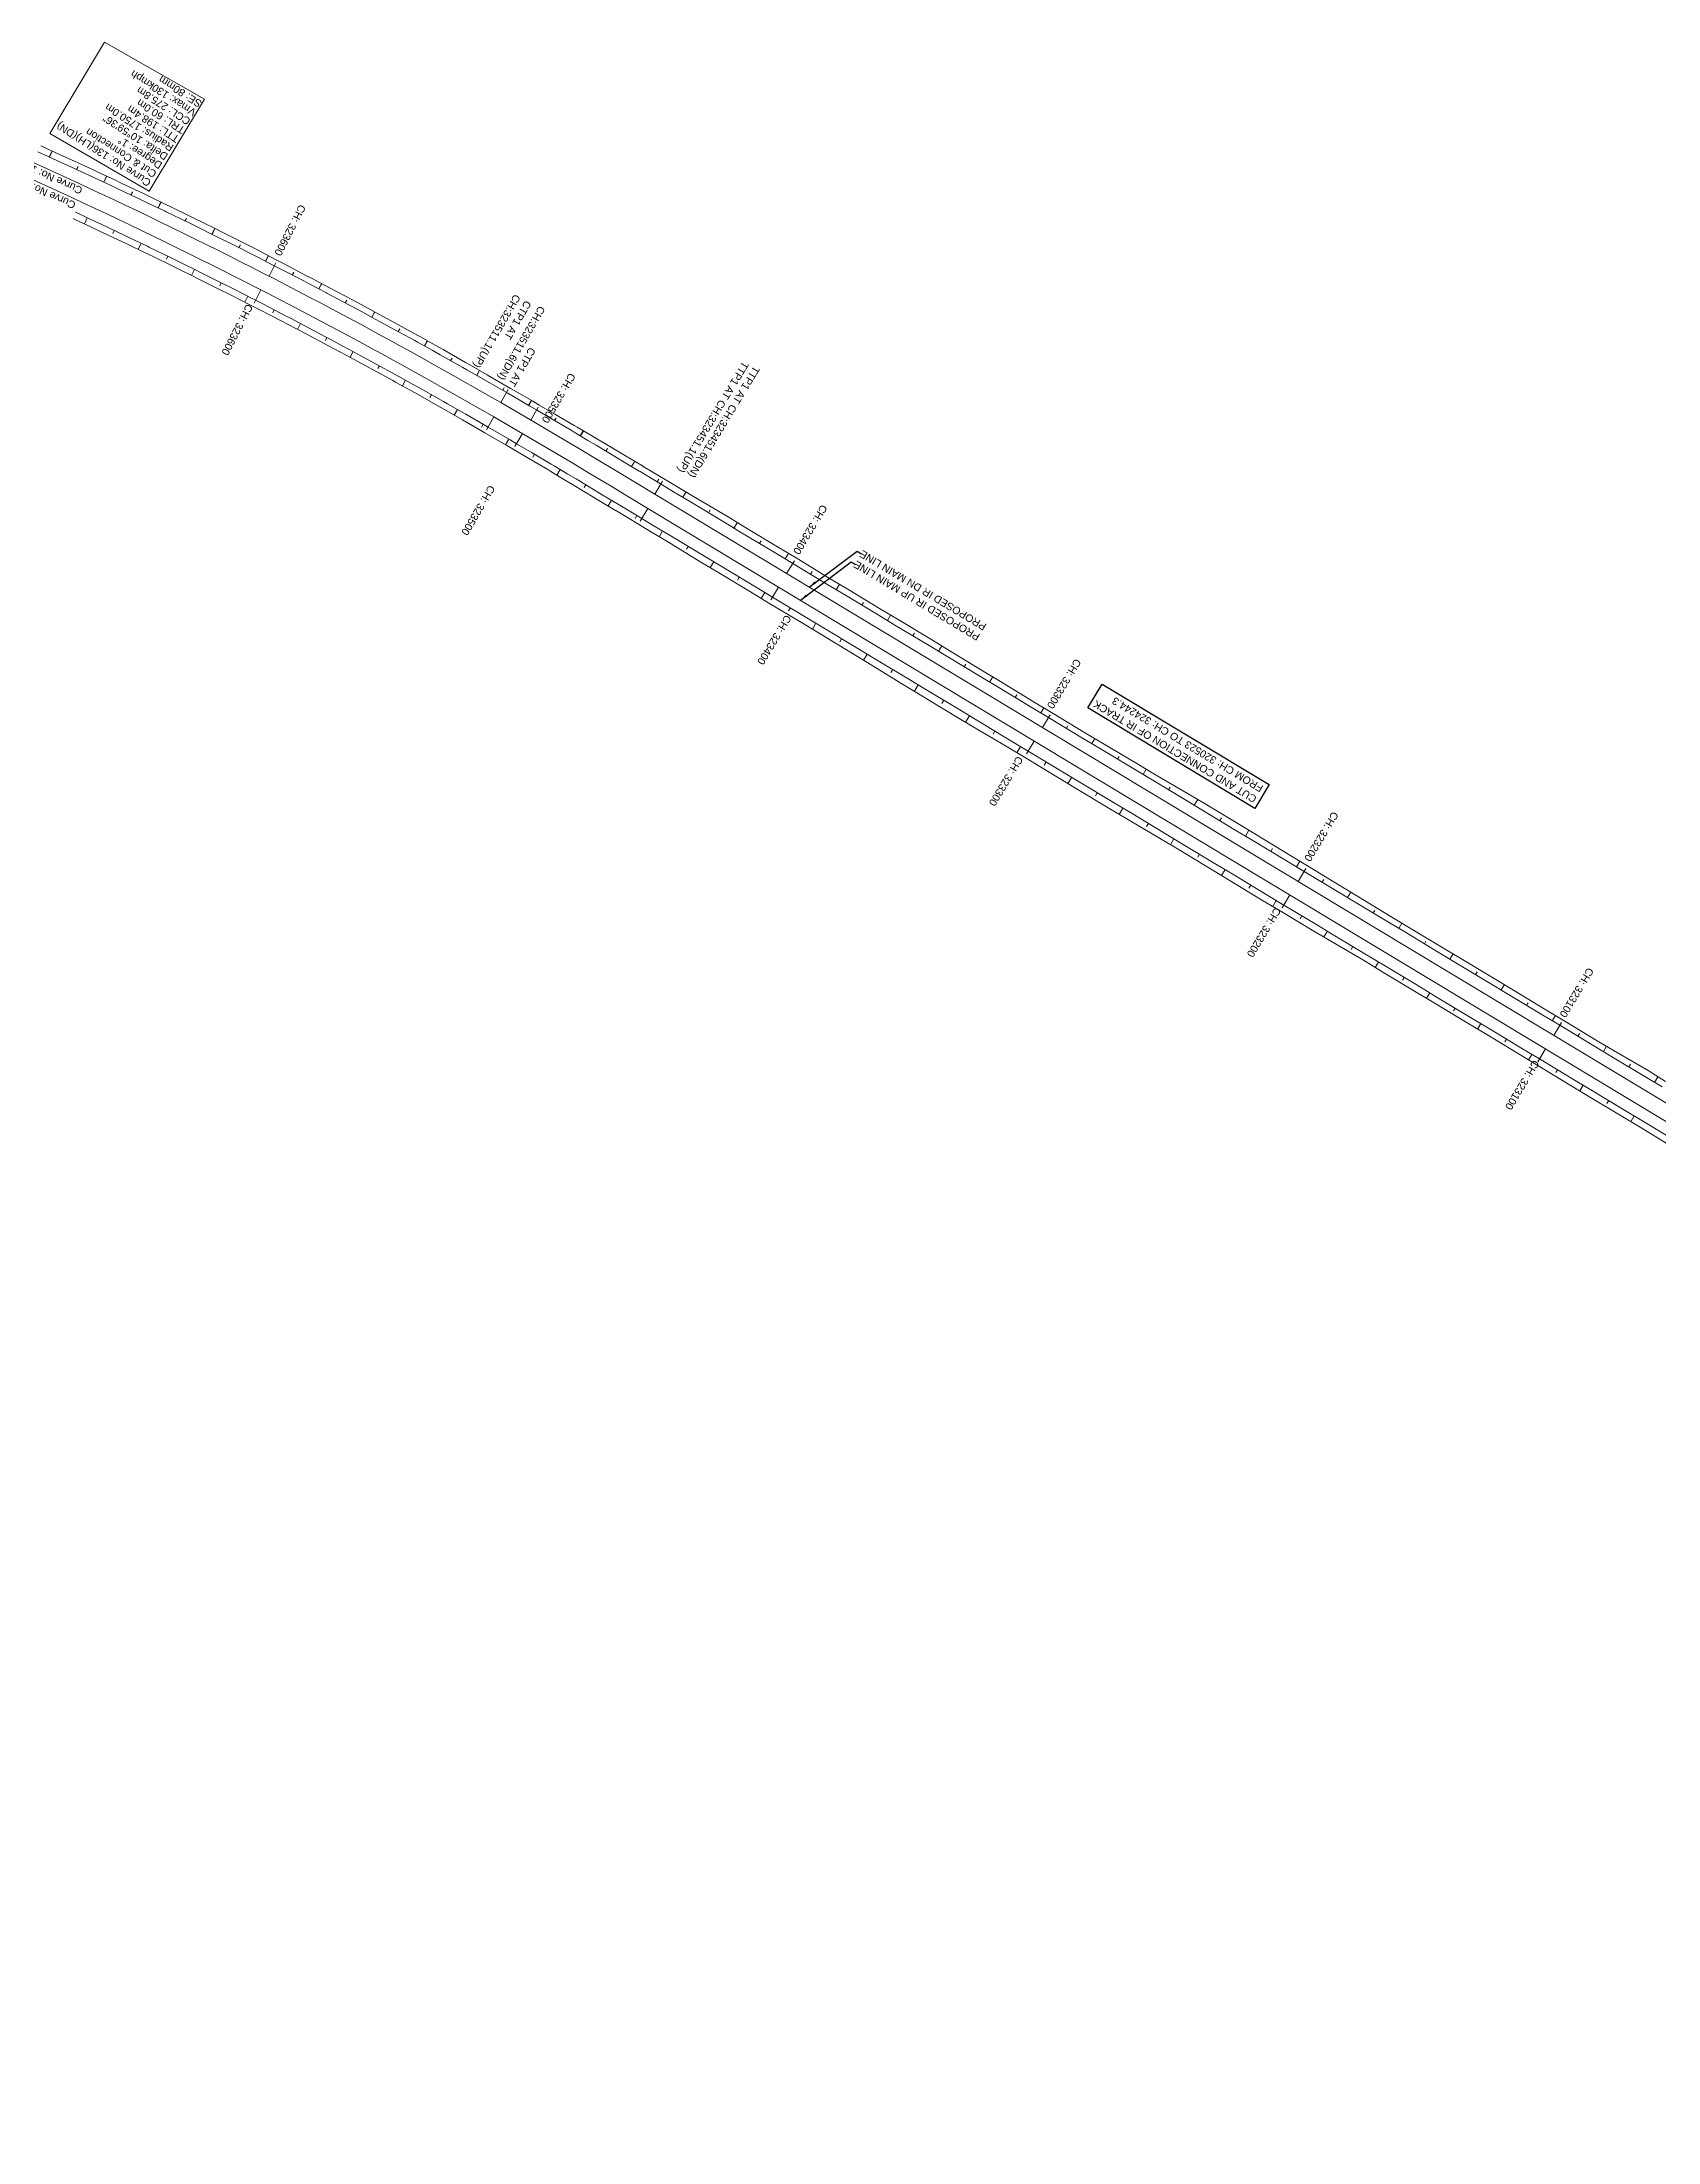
# Model space of a CAD drawing. Header units: metres. Extents: x 615788 to 628025, y 3391429 to 3398897.
# Drawn here: x 625305 to 625847, y 3392526 to 3393230 of the extents above; entities that cross this region are included whole.
import ezdxf
from ezdxf.enums import TextEntityAlignment as Align

# ---------------------------------------------------------------- set-up
doc = ezdxf.new("R2010")
doc.units = ezdxf.units.M
doc.header["$MEASUREMENT"] = 0
for name, color, linetype in [('Cut & Conn', 190, 'Continuous'), ('Cut & Conn curves dn', 190, 'Continuous'), ('Cut & Conn curves up', 190, 'Continuous'), ('IR PROPOSALS', 190, 'Continuous')]:
    doc.layers.add(name, color=color, linetype=linetype)
for name, color, linetype, lineweight in [('PROPOSED DFCC TOE LINE', 239, 'Continuous', 0), ('PROPOSED DFCC TOE SLOPES', 239, 'Continuous', 0), ('PROPOSED FORMATION LINE - PLAN', 187, 'Continuous', 0)]:
    doc.layers.add(name, color=color, linetype=linetype, lineweight=lineweight)
doc.styles.get("Standard").update_dxf_attribs({"font": 'arial.ttf'})
doc.styles.add('Style-Arial', font='arial.ttf')
doc.dimstyles.new('ISO-25', dxfattribs={"dimtxt": 2.5, "dimasz": 2.5, "dimexe": 1.25, "dimexo": 0.625, "dimtad": 1, "dimtxsty": 'Standard', "dimcen": 2.5, "dimadec": 0, "dimazin": 0, "dimtfac": 1, "dimtmove": 0, "dimatfit": 3, "dimfxl": 1, "dimarcsym": 0})

msp = doc.modelspace()

# ---------------------------------------------------------------- linework, layer by layer
at = {"layer": 'Cut & Conn', "linetype": 'Continuous', "lineweight": 0, "flags": 128}
for points in [[(627264.392, 3392022.6999), (625510.7233, 3393078.3297), (625504.2973, 3393082.1971), (625497.8692, 3393086.061), (625491.437, 3393089.9181), (625484.9986, 3393093.7648), (625478.552, 3393097.5976), (625472.0951, 3393101.4132), (625465.626, 3393105.208), (625459.1427, 3393108.9786, 0.03941397), (625210.6099, 3393227.7856)], [(627261.2265, 3392018.4193), (625508.4269, 3393073.5259), (625502.0009, 3393077.3933), (625495.5728, 3393081.2572), (625489.1406, 3393085.1143), (625482.7022, 3393088.9609), (625476.2556, 3393092.7938), (625469.7988, 3393096.6094), (625463.3297, 3393100.4042), (625456.8463, 3393104.1747, 0.03941397), (625208.3135, 3393222.9817)]]:
    msp.add_lwpolyline(points, format="xyb", dxfattribs=at)
for points in [[(625383.8441, 3393155.755), (625381.561, 3393151.3067)], [(625376.5152, 3393142.2938), (625378.797, 3393146.7428)], [(625459.1427, 3393108.9786), (625461.6475, 3393113.3059)], [(625456.8463, 3393104.1747), (625454.3415, 3393099.8474)], [(625471.706, 3393107.442), (625469.1753, 3393103.1297)], [(625463.896, 3393094.279), (625466.4257, 3393098.5918)], [(625510.7233, 3393078.3297), (625513.3019, 3393082.6135)], [(625508.4269, 3393073.5259), (625505.8483, 3393069.2421)], [(625557.5215, 3393055.9953), (625554.9429, 3393051.7115)], [(625549.6177, 3393042.8949), (625552.1963, 3393047.1787)], [(625643.1968, 3393004.4226), (625640.6182, 3393000.1388)], [(625635.293, 3392991.3222), (625637.8716, 3392995.606)], [(625728.8722, 3392952.8499), (625726.2935, 3392948.5661)], [(625720.9683, 3392939.7495), (625723.5469, 3392944.0333)], [(625814.5475, 3392901.2772), (625811.9688, 3392896.9934)], [(625806.6436, 3392888.1769), (625809.2222, 3392892.4606)]]:
    msp.add_lwpolyline(points, dxfattribs=at)
at = {"layer": 'Cut & Conn curves up', "lineweight": 0}
msp.add_lwpolyline([(625359.8379, 3393210.5777), (625341.3668, 3393179.7897), (625308.1191, 3393199.1001), (625326.3999, 3393229.7671)], close=True, dxfattribs=at)
at = {"layer": 'IR PROPOSALS'}
msp.add_lwpolyline([(625716.6447, 3392981.0104), (625711.8551, 3392973.039), (625655.8147, 3393006.7115), (625660.6044, 3393014.6829)], close=True, dxfattribs=at)
at = {"layer": 'PROPOSED DFCC TOE LINE', "lineweight": 0}
for points in [[(625305.0022, 3393194.9675), (625308.3985, 3393193.4311), (625311.5451, 3393191.9998), (625316.2885, 3393189.8285), (625323.3314, 3393186.5723), (625324.1604, 3393186.1866), (625329.8129, 3393183.5428), (625332.0146, 3393182.5064), (625339.8474, 3393178.7812), (625341.6656, 3393177.9093), (625347.6599, 3393175.0134), (625347.9748, 3393174.8606), (625355.456, 3393171.212), (625360.007, 3393168.9727), (625363.2346, 3393167.3749), (625366.0399, 3393165.9792), (625370.9938, 3393163.4987), (625377.8348, 3393159.9857), (625378.7083, 3393159.5341), (625383.9585, 3393156.8064), (625386.4017, 3393155.5294), (625394.0737, 3393151.4845), (625395.7074, 3393150.6308), (625401.7613, 3393147.47), (625401.7848, 3393147.4578), (625409.4289, 3393143.4174), (625413.6571, 3393141.1429), (625417.0571, 3393139.291), (625419.5255, 3393137.9492), (625424.67, 3393135.1368), (625431.3281, 3393131.4644), (625432.2627, 3393130.9459), (625437.1475, 3393128.223), (625439.8323, 3393126.7136), (625447.3708, 3393122.4263), (625448.7722, 3393121.6201), (625454.6227, 3393118.2365), (625454.8795, 3393118.0873), (625462.3806, 3393113.7358), (625466.1941, 3393111.5358), (625469.8467, 3393109.424), (625472.0355, 3393108.1561), (625477.2948, 3393105.096), (625483.7117, 3393101.3392), (625484.7212, 3393100.7461), (625489.367, 3393098.0105), (625492.129, 3393096.3797), (625499.5202, 3393092.0004), (625500.976, 3393091.1345), (625506.6021, 3393087.7841), (625506.8953, 3393087.6093), (625514.2589, 3393083.2143), (625518.1278, 3393080.9082), (625523.7829, 3393077.5373), (625535.3075, 3393070.6679), (625540.9627, 3393067.2971), (625552.4375, 3393060.3524), (625558.0707, 3393056.9375), (625569.5408, 3393049.9851), (625575.1741, 3393046.5703), (625586.634, 3393039.6623), (625592.3119, 3393036.2604), (625603.7721, 3393029.3533), (625609.4409, 3393025.9358), (625620.7718, 3393019.0524), (625626.5324, 3393015.549), (625637.8682, 3393008.6729), (625643.6353, 3393005.1809), (625655.1108, 3392998.2601), (625660.7918, 3392994.902), (625672.3174, 3392988.0643), (625677.9643, 3392984.6498), (625689.506, 3392977.9006), (625695.2125, 3392974.5232), (625706.6428, 3392967.5889), (625712.3141, 3392964.153), (625723.5188, 3392957.3704), (625729.4207, 3392953.7911), (625740.6185, 3392946.9997), (625746.5214, 3392943.4196), (625757.0949, 3392936.9822), (625763.6146, 3392933.0355), (625774.2405, 3392926.6833), (625780.7844, 3392922.7787), (625791.4167, 3392916.4351), (625797.9347, 3392912.4895), (625809.3433, 3392905.5964), (625815.0533, 3392902.1475), (625826.4417, 3392895.2209), (625832.2067, 3392891.8635), (625843.6134, 3392885.2115), (625849.3486, 3392881.5602)], [(625851.6064, 3392859.7097), (625840.3016, 3392866.5309), (625834.487, 3392870.0501), (625823.1796, 3392876.8671), (625817.4669, 3392880.3115), (625806.0647, 3392887.2151), (625800.3586, 3392890.6705), (625788.9571, 3392897.5754), (625782.4342, 3392901.5129), (625771.8356, 3392907.9124), (625765.3137, 3392911.8536), (625754.6997, 3392918.2256), (625748.1673, 3392922.1513), (625737.5137, 3392928.4554), (625731.5663, 3392931.9617), (625720.3249, 3392938.6808), (625714.407, 3392942.2333), (625703.1959, 3392949.0053), (625697.5226, 3392952.4379), (625686.0658, 3392959.3282), (625680.3716, 3392962.7261), (625668.8622, 3392969.5287), (625663.1783, 3392972.882), (625651.7038, 3392979.8046), (625646.0713, 3392983.2432), (625634.5876, 3392990.1505), (625628.8007, 3392993.6095), (625617.4154, 3393000.4032), (625611.6263, 3393003.8594), (625600.2813, 3393010.7194), (625594.6171, 3393014.1446), (625583.2004, 3393021.1239), (625577.5696, 3393024.604), (625566.1347, 3393031.5537), (625560.4811, 3393034.9346), (625548.9774, 3393041.8313), (625543.3336, 3393045.2286), (625531.843, 3393052.1469), (625526.2117, 3393055.5575), (625514.7437, 3393062.5208), (625509.113, 3393065.9324), (625505.2561, 3393068.2584), (625497.9154, 3393072.6796), (625497.6234, 3393072.8554), (625492.0243, 3393076.2251), (625490.5765, 3393077.0954), (625483.2363, 3393081.5007), (625480.5009, 3393083.148), (625475.9047, 3393085.9122), (625474.9064, 3393086.5111), (625468.5513, 3393090.279), (625463.3369, 3393093.3257), (625461.1683, 3393094.587), (625457.5518, 3393096.6878), (625453.7765, 3393098.8713), (625446.3365, 3393103.1591), (625446.0821, 3393103.3066), (625440.2849, 3393106.6506), (625438.8963, 3393107.4471), (625431.4297, 3393111.6895), (625428.7676, 3393113.1777), (625423.9249, 3393115.8638), (625422.9985, 3393116.3754), (625416.39, 3393119.9834), (625411.2834, 3393122.7451), (625408.835, 3393124.066), (625405.4588, 3393125.8817), (625401.2664, 3393128.123), (625393.6989, 3393132.1263), (625393.6757, 3393132.1385), (625387.6827, 3393135.2708), (625386.0631, 3393136.1123), (625378.4308, 3393140.0479), (625376.0008, 3393141.2907), (625370.779, 3393143.9451), (625369.9103, 3393144.3846), (625363.1079, 3393147.8042), (625358.2005, 3393150.2542), (625355.4217, 3393151.6329), (625352.2246, 3393153.2113), (625347.7168, 3393155.4237), (625340.3042, 3393159.0235), (625339.9921, 3393159.1741), (625334.0508, 3393162.0267), (625332.2492, 3393162.8863), (625324.4884, 3393166.5611), (625322.3073, 3393167.5839), (625316.7138, 3393170.2065), (625315.8935, 3393170.5891)]]:
    msp.add_lwpolyline(points, dxfattribs=at)
msp.add_polyline3d([(625851.6064, 3392859.7097, 264.9025), (625840.3016, 3392866.5309, 264.905), (625834.487, 3392870.0501, 264.9109), (625823.1796, 3392876.8671, 264.9109), (625817.4669, 3392880.3115, 264.911), (625806.0647, 3392887.2151, 264.9237), (625800.3586, 3392890.6705, 264.9303), (625788.9571, 3392897.5754, 264.9437), (625782.4342, 3392901.5129, 264.9459), (625771.8356, 3392907.9124, 264.9501), (625765.3137, 3392911.8536, 264.9541), (625754.6997, 3392918.2256, 264.9426), (625748.1673, 3392922.1513, 264.9372), (625737.5137, 3392928.4554, 264.8864), (625731.5663, 3392931.9617, 264.8525), (625720.3249, 3392938.6808, 264.8277), (625714.407, 3392942.2333, 264.8212), (625703.1959, 3392949.0053, 264.8268), (625697.5226, 3392952.4379, 264.8321), (625686.0658, 3392959.3282, 264.8249), (625680.3716, 3392962.7261, 264.8099), (625668.8622, 3392969.5287, 264.7517), (625663.1783, 3392972.882, 264.7203), (625651.7038, 3392979.8046, 264.7224), (625646.0713, 3392983.2432, 264.7408), (625634.5876, 3392990.1505, 264.734), (625628.8007, 3392993.6095, 264.7212), (625617.4154, 3393000.4032, 264.6912), (625611.6263, 3393003.8594, 264.6767), (625600.2813, 3393010.7194, 264.6855), (625594.6171, 3393014.1446, 264.6899), (625583.2004, 3393021.1239, 264.7312), (625577.5696, 3393024.604, 264.7679), (625566.1347, 3393031.5537, 264.7918), (625560.4811, 3393034.9346, 264.78), (625548.9774, 3393041.8313, 264.7635), (625543.3336, 3393045.2286, 264.7613), (625531.843, 3393052.1469, 264.7574), (625526.2117, 3393055.5575, 264.7641), (625514.7437, 3393062.5208, 264.7854), (625509.113, 3393065.9324, 264.7926), (625505.2561, 3393068.2584, 264.793), (625497.9154, 3393072.6796, 264.7916), (625497.6234, 3393072.8554, 264.7916), (625492.0243, 3393076.2251, 264.7915), (625490.5765, 3393077.0954, 264.7914), (625483.2363, 3393081.5007, 264.7924), (625480.5009, 3393083.148, 264.7973), (625475.9047, 3393085.9122, 264.8072), (625474.9064, 3393086.5111, 264.8094), (625468.5513, 3393090.279, 264.8092), (625463.3369, 3393093.3257, 264.7981), (625461.1683, 3393094.587, 264.7934), (625457.5518, 3393096.6878, 264.7879), (625453.7765, 3393098.8713, 264.783), (625446.3365, 3393103.1591, 264.7826), (625446.0821, 3393103.3066, 264.7833), (625440.2849, 3393106.6506, 264.7995), (625438.8963, 3393107.4471, 264.8034), (625431.4297, 3393111.6895, 264.8189), (625428.7676, 3393113.1777, 264.819), (625423.9249, 3393115.8638, 264.8166), (625422.9985, 3393116.3754, 264.8162), (625416.39, 3393119.9834, 264.8042), (625411.2834, 3393122.7451, 264.7945), (625408.835, 3393124.066, 264.7919), (625405.4588, 3393125.8817, 264.7894), (625401.2664, 3393128.123, 264.7862), (625393.6989, 3393132.1263, 264.7782), (625393.6757, 3393132.1385, 264.7782), (625387.6827, 3393135.2708, 264.7699), (625386.0631, 3393136.1123, 264.7677), (625378.4308, 3393140.0479, 264.757), (625376.0008, 3393141.2907, 264.7534), (625370.779, 3393143.9451, 264.7458), (625369.9103, 3393144.3846, 264.7445), (625363.1079, 3393147.8042, 264.7344), (625358.2005, 3393150.2542, 264.7298), (625355.4217, 3393151.6329, 264.7271), (625352.2246, 3393153.2113, 264.7241), (625347.7168, 3393155.4237, 264.72), (625340.3042, 3393159.0235, 264.7117), (625339.9921, 3393159.1741, 264.7114), (625334.0508, 3393162.0267, 264.7048), (625332.2492, 3393162.8863, 264.7028), (625324.4884, 3393166.5611, 264.6947), (625322.3073, 3393167.5839, 264.6916), (625316.7138, 3393170.2065, 264.6914), (625316.1897, 3393170.4509, 264.6914)], dxfattribs=at)
at = {"layer": 'PROPOSED DFCC TOE SLOPES', "flags": 128}
for points in [[(625307.8989, 3393191.2496), (625308.7999, 3393193.2485)], [(625307.9503, 3393191.2261), (625308.8636, 3393193.2195)], [(625317.0415, 3393187.0609), (625317.4989, 3393188.0591)], [(625317.0868, 3393187.0399), (625317.5496, 3393188.0357)], [(625326.1554, 3393182.8256), (625327.0822, 3393184.82)], [(625326.2056, 3393182.8021), (625327.1443, 3393184.7909)], [(625335.2486, 3393178.5334), (625335.718, 3393179.5276)], [(625335.2922, 3393178.5127), (625335.7667, 3393179.5045)], [(625344.3129, 3393174.1967), (625345.2587, 3393176.1735)], [(625344.3618, 3393174.1731), (625345.3192, 3393176.1442)], [(625320.6028, 3393170.9054), (625319.6341, 3393168.8372)], [(625329.626, 3393166.6461), (625329.1376, 3393165.6185)], [(625353.3569, 3393169.804), (625353.8343, 3393170.787)], [(625353.4027, 3393169.7817), (625353.8856, 3393170.762)], [(625362.3735, 3393165.3629), (625363.3389, 3393167.323)], [(625362.4247, 3393165.3374), (625363.4023, 3393167.2914)], [(625338.6269, 3393162.3395), (625337.6443, 3393160.3013)], [(625347.6018, 3393157.9803), (625347.1076, 3393156.9699)], [(625371.3679, 3393160.8632), (625371.8542, 3393161.8352)], [(625371.4127, 3393160.8405), (625371.9042, 3393161.8097)], [(625380.3314, 3393156.3177), (625381.2839, 3393158.1959)], [(625380.3808, 3393156.2924), (625381.3444, 3393158.1645)], [(625356.5519, 3393153.5717), (625355.5562, 3393151.5661)], [(625389.2721, 3393151.7159), (625389.7377, 3393152.6205)], [(625389.3149, 3393151.6938), (625389.7851, 3393152.5957)], [(625365.4746, 3393149.1076), (625364.9736, 3393148.1129)], [(625374.3733, 3393144.5949), (625373.3687, 3393142.6287)], [(625398.1822, 3393147.0709), (625399.1115, 3393148.8535)], [(625398.2305, 3393147.0456), (625399.1704, 3393148.8228)], [(625383.245, 3393140.0286), (625382.7415, 3393139.0566)], [(625407.0703, 3393142.3704), (625407.5443, 3393143.2667)], [(625407.1145, 3393142.3469), (625407.5934, 3393143.2406)], [(625415.9288, 3393137.6237), (625416.8752, 3393139.39)], [(625415.9792, 3393137.5966), (625416.9365, 3393139.3567)], [(625392.0929, 3393135.4158), (625391.0834, 3393133.4934)], [(625400.913, 3393130.751), (625400.406, 3393129.7987)], [(625424.764, 3393132.8188), (625425.2381, 3393133.6904)], [(625424.8086, 3393132.7943), (625425.2874, 3393133.6632)], [(625409.7071, 3393126.0387), (625408.6856, 3393124.1463)], [(625433.5669, 3393127.9682), (625434.5157, 3393129.69)], [(625433.6155, 3393127.9413), (625434.5746, 3393129.6572)], [(625442.3446, 3393123.0625), (625442.8158, 3393123.9056)], [(625442.3864, 3393123.039), (625442.8619, 3393123.8795)], [(625418.4717, 3393121.2719), (625417.9607, 3393120.3384)], [(625427.2102, 3393116.4567), (625426.1854, 3393114.61)], [(625451.09, 3393118.1149), (625452.0128, 3393119.746)], [(625451.1378, 3393118.0877), (625452.0701, 3393119.7128)], [(625435.9201, 3393111.5887), (625435.3979, 3393110.6601)], [(625459.8119, 3393113.1117), (625460.2669, 3393113.9049)], [(625459.854, 3393113.0875), (625460.3131, 3393113.8782)], [(625468.5017, 3393108.0659), (625469.4302, 3393109.6648)], [(625468.5443, 3393108.0411), (625469.4814, 3393109.6352)], [(625444.6046, 3393106.6754), (625443.5256, 3393104.7813)], [(625453.2596, 3393101.7104), (625452.7093, 3393100.757)], [(625477.1651, 3393102.9734), (625477.6458, 3393103.7912)], [(625477.1961, 3393102.9551), (625477.68, 3393103.7711)], [(625461.8893, 3393096.6993), (625460.7852, 3393094.8095)], [(625485.7971, 3393097.8539), (625486.79, 3393099.528)], [(625485.8219, 3393097.8392), (625486.8201, 3393099.5103)], [(625470.4945, 3393091.6409), (625469.9448, 3393090.7098)], [(625494.4069, 3393092.7111), (625494.9185, 3393093.5675)], [(625494.4218, 3393092.7021), (625494.935, 3393093.5576)], [(625502.9971, 3393087.5579), (625504.0459, 3393089.3063)], [(625503.0068, 3393087.5521), (625504.0577, 3393089.2993)], [(625479.0837, 3393086.5467), (625477.9676, 3393084.6716)], [(625487.6603, 3393081.4236), (625487.0926, 3393080.4753)], [(625511.5759, 3393082.3975), (625512.1111, 3393083.2872)], [(625511.5781, 3393082.3962), (625512.1135, 3393083.2857)], [(625496.2304, 3393076.2825), (625495.0882, 3393074.3812)], [(625520.1457, 3393077.2391), (625521.2383, 3393079.0541)], [(625520.1459, 3393077.239), (625521.2385, 3393079.054)], [(625504.797, 3393071.1294), (625504.2241, 3393070.1772)], [(625528.7135, 3393072.0817), (625529.2709, 3393073.0078)], [(625537.281, 3393066.9244), (625538.4182, 3393068.8137)], [(625513.3642, 3393065.9726), (625512.2103, 3393064.0558)], [(625521.9316, 3393060.8154), (625521.3455, 3393059.8417)], [(625545.8485, 3393061.7672), (625546.4161, 3393062.7101)], [(625530.4992, 3393055.6581), (625529.3093, 3393053.6814)], [(625554.416, 3393056.6099), (625555.5376, 3393058.4731)], [(625562.9836, 3393051.4526), (625563.5364, 3393052.371)], [(625539.0667, 3393050.5009), (625538.4695, 3393049.5088)], [(625547.6342, 3393045.3436), (625546.4396, 3393043.3589)], [(625571.5511, 3393046.2954), (625572.641, 3393048.1059)], [(625556.2018, 3393040.1863), (625555.6077, 3393039.1994)], [(625580.1186, 3393041.1381), (625580.6601, 3393042.0375)], [(625564.7693, 3393035.029), (625563.5924, 3393033.074)], [(625588.6862, 3393035.9808), (625589.7709, 3393037.7828)], [(625597.2537, 3393030.8235), (625597.7966, 3393031.7255)], [(625573.3368, 3393029.8718), (625572.7429, 3393028.8851)], [(625581.9044, 3393024.7145), (625580.6805, 3393022.6813)], [(625605.8212, 3393025.6663), (625606.9041, 3393027.4651)], [(625590.4719, 3393019.5572), (625589.8385, 3393018.5051)], [(625614.3888, 3393020.509), (625614.9223, 3393021.3954)], [(625599.0394, 3393014.4), (625597.7466, 3393012.2522)], [(625622.9563, 3393015.3517), (625624.0015, 3393017.0882)], [(625631.5238, 3393010.1945), (625632.0368, 3393011.0467)], [(625607.6069, 3393009.2427), (625606.9554, 3393008.1603)], [(625616.1745, 3393004.0854), (625614.872, 3393001.9217)], [(625640.0913, 3393005.0372), (625641.1014, 3393006.7152)], [(625624.742, 3392998.9282), (625624.1005, 3392997.8625)], [(625648.6589, 3392999.8799), (625649.1604, 3393000.7131)], [(625657.2264, 3392994.7227), (625658.2418, 3392996.4094)], [(625633.3095, 3392993.7709), (625632.045, 3392991.6703)], [(625665.7939, 3392989.5654), (625666.3193, 3392990.4382)], [(625641.8771, 3392988.6136), (625641.2478, 3392987.5683)], [(625650.4446, 3392983.4564), (625649.1755, 3392981.3481)], [(625674.3615, 3392984.4081), (625675.4295, 3392986.1825)], [(625659.0121, 3392978.2991), (625658.371, 3392977.2341)], [(625682.929, 3392979.2509), (625683.4846, 3392980.1738)], [(625691.4965, 3392974.0936), (625692.6633, 3392976.0319)], [(625667.5797, 3392973.1418), (625666.3108, 3392971.0339)], [(625676.1472, 3392967.9846), (625675.5341, 3392966.9661)], [(625700.0641, 3392968.9363), (625700.6469, 3392969.9046)], [(625684.7147, 3392962.8273), (625683.5221, 3392960.8461)], [(625708.6316, 3392963.7791), (625709.7806, 3392965.6879)], [(625693.2823, 3392957.67), (625692.6896, 3392956.6855)], [(625717.1991, 3392958.6218), (625717.767, 3392959.5651)], [(625725.7667, 3392953.4645), (625726.8879, 3392955.3271)], [(625701.8498, 3392952.5128), (625700.6615, 3392950.5387)], [(625710.4173, 3392947.3555), (625709.8187, 3392946.361)], [(625734.3342, 3392948.3072), (625734.8862, 3392949.2243)], [(625718.9848, 3392942.1982), (625717.7852, 3392940.2053)], [(625742.9017, 3392943.15), (625743.9887, 3392944.9557)], [(625727.5524, 3392937.0409), (625726.9592, 3392936.0555)], [(625751.4692, 3392937.9927), (625752.0011, 3392938.8762)], [(625760.0368, 3392932.8354), (625761.0806, 3392934.5695)], [(625736.1199, 3392931.8837), (625734.9618, 3392929.9598)], [(625744.6874, 3392926.7264), (625744.1291, 3392925.7988)], [(625768.6043, 3392927.6782), (625769.1298, 3392928.5512)], [(625753.255, 3392921.5691), (625752.1608, 3392919.7514)], [(625777.1718, 3392922.5209), (625778.2407, 3392924.2965)], [(625761.8225, 3392916.4119), (625761.2781, 3392915.5075)], [(625785.7394, 3392917.3636), (625786.2838, 3392918.2681)], [(625794.3069, 3392912.2064), (625795.4007, 3392914.0234)], [(625770.39, 3392911.2546), (625769.3004, 3392909.4444)], [(625778.9576, 3392906.0973), (625778.409, 3392905.186)], [(625802.8744, 3392907.0491), (625803.4164, 3392907.9495)], [(625787.5251, 3392900.9401), (625786.4212, 3392899.1062)], [(625811.442, 3392901.8918), (625812.5178, 3392903.679)], [(625820.0095, 3392896.7346), (625820.5379, 3392897.6124)], [(625796.0926, 3392895.7828), (625795.5349, 3392894.8562)], [(625804.6602, 3392890.6255), (625803.5309, 3392888.7495)], [(625828.577, 3392891.5773), (625829.6467, 3392893.3543)], [(625813.2277, 3392885.4683), (625812.6563, 3392884.5191)], [(625837.1446, 3392886.42), (625837.7157, 3392887.3689)], [(625821.7952, 3392880.311), (625820.6428, 3392878.3966)], [(625845.7121, 3392881.2628), (625846.849, 3392883.1515)], [(625830.3627, 3392875.1537), (625829.7848, 3392874.1936)], [(625838.9303, 3392869.9965), (625837.7674, 3392868.0647)]]:
    msp.add_lwpolyline(points, dxfattribs=at)
at = {"layer": 'PROPOSED FORMATION LINE - PLAN', "lineweight": 0, "flags": 128}
for points in [[(625848.2499, 3392879.7351), (625842.4269, 3392883.2403), (625831.1149, 3392890.0496), (625825.3997, 3392893.4899), (625813.9798, 3392900.3642), (625808.2646, 3392903.8044), (625796.8447, 3392910.6787), (625790.3169, 3392914.6082), (625779.7097, 3392920.9932), (625773.181, 3392924.9232), (625762.5746, 3392931.3078), (625756.0451, 3392935.2383), (625745.4395, 3392941.6223), (625739.5248, 3392945.1827), (625728.3045, 3392951.9369), (625722.3909, 3392955.4966), (625711.1694, 3392962.2514), (625705.4884, 3392965.6711), (625694.0344, 3392972.5659), (625688.3533, 3392975.9857), (625676.8993, 3392982.8805), (625671.2456, 3392986.2838), (625659.7642, 3392993.195), (625654.1105, 3392996.5983), (625642.6292, 3393003.5095), (625636.853, 3393006.9865), (625625.4941, 3393013.8241), (625619.7177, 3393017.3012), (625608.3591, 3393024.1386), (625602.688, 3393027.5524), (625591.224, 3393034.4532), (625585.5532, 3393037.8667), (625574.0889, 3393044.7677), (625568.4452, 3393048.165), (625556.9539, 3393055.0822), (625551.3101, 3393058.4795), (625539.8188, 3393065.3968), (625534.1784, 3393068.7921), (625522.6837, 3393075.7113), (625517.0433, 3393079.1066), (625513.1845, 3393081.4294), (625505.8376, 3393085.8508), (625505.5451, 3393086.0267), (625499.9339, 3393089.3989), (625498.4821, 3393090.2703), (625491.1149, 3393094.6828), (625488.3624, 3393096.3264), (625483.7328, 3393099.0831), (625482.7269, 3393099.6807), (625476.333, 3393103.4661), (625471.0929, 3393106.5491), (625468.9122, 3393107.8264), (625465.2715, 3393109.9507), (625461.4677, 3393112.1587), (625453.9597, 3393116.4799), (625453.7022, 3393116.6273), (625447.8356, 3393119.9683), (625446.4304, 3393120.7641), (625438.8802, 3393125.0112), (625436.1938, 3393126.5106), (625431.3092, 3393129.2211), (625430.3747, 3393129.7373), (625423.7175, 3393133.3936), (625418.5736, 3393136.1932), (625416.1054, 3393137.5286), (625412.7007, 3393139.3625), (625408.473, 3393141.6262), (625400.8439, 3393145.6738), (625400.8205, 3393145.6861), (625394.7804, 3393148.8566), (625393.1481, 3393149.7083), (625385.456, 3393153.6926), (625383.007, 3393154.9511), (625377.7444, 3393157.6391), (625376.8689, 3393158.0841), (625370.0134, 3393161.5475), (625365.0652, 3393164.024), (625362.2633, 3393165.4178), (625359.0397, 3393167.0135), (625354.4942, 3393169.2498), (625347.021, 3393172.8913), (625346.7063, 3393173.0436), (625340.7163, 3393175.9294), (625338.8999, 3393176.799), (625331.075, 3393180.5159), (625328.8765, 3393181.5517), (625323.232, 3393184.1942), (625322.4041, 3393184.5797), (625315.3709, 3393187.8339), (625310.6343, 3393190.0043), (625307.492, 3393191.4348), (625304.1005, 3393192.9704)], [(625852.7801, 3392861.6595), (625841.4681, 3392868.4688), (625835.6451, 3392871.974), (625824.333, 3392878.7833), (625818.6179, 3392882.2236), (625807.198, 3392889.0979), (625801.4828, 3392892.5381), (625790.0629, 3392899.4124), (625783.5351, 3392903.3418), (625772.9279, 3392909.7269), (625766.3992, 3392913.6569), (625755.7928, 3392920.0415), (625749.2633, 3392923.972), (625738.6577, 3392930.356), (625732.743, 3392933.9164), (625721.5227, 3392940.6706), (625715.6091, 3392944.2303), (625704.3876, 3392950.9851), (625698.7066, 3392954.4048), (625687.2526, 3392961.2996), (625681.5715, 3392964.7194), (625670.1175, 3392971.6142), (625664.4638, 3392975.0175), (625652.9824, 3392981.9287), (625647.3287, 3392985.332), (625635.8474, 3392992.2432), (625630.0712, 3392995.7202), (625618.7123, 3393002.5578), (625612.9359, 3393006.0349), (625601.5772, 3393012.8723), (625595.9062, 3393016.2861), (625584.4422, 3393023.1869), (625578.7714, 3393026.6004), (625567.3071, 3393033.5014), (625561.6634, 3393036.8987), (625550.1721, 3393043.8159), (625544.5283, 3393047.2132), (625533.037, 3393054.1305), (625527.3966, 3393057.5258), (625515.9019, 3393064.445), (625510.2615, 3393067.8403), (625506.4027, 3393070.1631), (625499.0597, 3393074.5821), (625498.7676, 3393074.7578), (625493.1649, 3393078.1249), (625491.7161, 3393078.9945), (625484.3686, 3393083.3952), (625481.6255, 3393085.0331), (625477.0142, 3393087.779), (625476.0127, 3393088.374), (625469.65, 3393092.1409), (625464.4399, 3393095.2062), (625462.2729, 3393096.4755), (625458.6565, 3393098.5857), (625454.8801, 3393100.7778), (625447.4282, 3393105.0667), (625447.1726, 3393105.2129), (625441.3499, 3393108.529), (625439.9552, 3393109.3189), (625432.4614, 3393113.5342), (625429.7951, 3393115.0224), (625424.947, 3393117.7126), (625424.0195, 3393118.225), (625417.4121, 3393121.8539), (625412.3066, 3393124.6326), (625409.8568, 3393125.9581), (625406.4776, 3393127.7782), (625402.2815, 3393130.025), (625394.7094, 3393134.0423), (625394.6862, 3393134.0546), (625388.6913, 3393137.2013), (625387.0711, 3393138.0467), (625379.4365, 3393142.0012), (625377.0058, 3393143.2503), (625371.7826, 3393145.9182), (625370.9136, 3393146.3598), (625364.1094, 3393149.7974), (625359.1982, 3393152.2554), (625356.4172, 3393153.6387), (625353.2177, 3393155.2226), (625348.7062, 3393157.4421), (625341.2888, 3393161.0564), (625340.9765, 3393161.2076), (625335.0313, 3393164.0718), (625333.2284, 3393164.9349), (625325.4621, 3393168.624), (625323.28, 3393169.6521), (625317.6777, 3393172.2748), (625316.856, 3393172.6574), (625316.708, 3393172.7259)]]:
    msp.add_lwpolyline(points, dxfattribs=at)

# ---------------------------------------------------------------- texts
at = {"layer": 'Cut & Conn', "linetype": 'Continuous', "lineweight": 0}
for s, p in [('PROPOSED IR DN MAIN LINE', (625580.3437, 3393059.6727, 266.1105)), ('PROPOSED IR UP MAIN LINE', (625578.3594, 3393056.1631, -1.4889))]:
    msp.add_text(s, height=2.5, rotation=149.0682259, dxfattribs=at).set_placement(p, align=Align.RIGHT)
at = {"layer": 'Cut & Conn', "lineweight": 0, "char_height": 2.5, "line_spacing_factor": 0.6, "style": 'Style-Arial'}
for s, insert, attachment_point, rotation in [('CH: 323600', (625384.3108, 3393158.4153), 6, 242.8302988), ('CH: 323600', (625375.106, 3393141.6915), 4, 242.8475041), ('CH: 323500', (625473.8266, 3393102.4519), 6, 239.5929999), ('TTP1 AT CH:323451.6(DN)', (625522.564, 3393084.2917), 6, 238.9539489), ('CH: 323500', (625456.3071, 3393080.9237), 4, 239.6069542), ('CH: 323400', (625558.0422, 3393058.4395), 6, 238.9539489), ('CH: 323400', (625555.6095, 3393037.4723), 4, 238.9539489), ('CH: 323300', (625643.0732, 3393006.7894), 6, 238.9539489), ('CH: 323300', (625633.2114, 3392990.1428), 4, 238.9539489), ('CH: 323200', (625729.2948, 3392955.6122), 6, 238.9539489), ('CH: 323200', (625719.6454, 3392939.4909), 4, 238.9539489), ('CH: 323100', (625814.8227, 3392903.3318), 6, 238.9539489), ('CH: 323100', (625806.178, 3392888.359), 4, 238.9539489)]:
    msp.add_mtext(s, dxfattribs=dict(at, insert=insert, attachment_point=attachment_point, rotation=rotation))
for s, insert, width, attachment_point, rotation in [('\\pxsm1;CTP1 AT CH:323511.1(UP)', (625466.3041, 3393144.0186), 25.075617, 4, 239.9364704), ('\\pxsm1;CTP1 AT CH:323511.6(DN)', (625460.5648, 3393115.9325), 28.345748, 6, 239.9364704), ('TTP1 AT CH:323451.1(UP)', (625540.9989, 3393122.5614), 45.416667, 4, 238.9539489)]:
    msp.add_mtext(s, dxfattribs=dict(at, insert=insert, width=width, attachment_point=attachment_point, rotation=rotation))
at = {"layer": 'Cut & Conn curves dn', "lineweight": 0, "style": 'Style-Arial'}
msp.add_text('Curve No: 136(DN)', height=2.5, rotation=155.7163888, dxfattribs=at).set_placement((625319.2861, 3393180.9134))
at = {"layer": 'Cut & Conn curves up', "lineweight": 0, "style": 'Style-Arial'}
msp.add_text('Curve No: 136(UP)', height=2.5, rotation=155.7370671, dxfattribs=at).set_placement((625317.004, 3393176.0042))
at = {"layer": 'Cut & Conn curves up', "lineweight": 0, "insert": (625359.2785, 3393209.7971), "char_height": 2.5, "attachment_point": 7, "rotation": 147.2595168, "line_spacing_factor": 0.84, "style": 'Style-Arial'}
msp.add_mtext('Curve No: 136(LH)(DN)\\PCut & Connection\\PDegree: 1%%D\\PDelta: 10%%D59\'36"\\PRadius: 1750.0m\\PTTL: 198.4m\\PTRL: 60.0m\\PCCL: 275.8m\\PVmax: 130kmph\\PSE: 80mm', dxfattribs=at)
at = {"layer": 'IR PROPOSALS', "insert": (625711.4274, 3392974.7543), "char_height": 2.5, "width": 70.806072, "attachment_point": 1, "rotation": 149}
msp.add_mtext('\\pxql;CUT AND CONNECTION OF IR TRACK FROM CH: {\\fArial|b0|i0|c0|p39;320523} TO CH: {\\fArial|b0|i0|c0|p39;324244.3}', dxfattribs=at)

# ---------------------------------------------------------------- leaders
at = {"layer": 'Cut & Conn', "linetype": 'Continuous', "lineweight": 0}
for points in [[(625559.5253, 3393042.767, -1.4889), (625576.5337, 3393055.6367, -1.4889), (625578.0143, 3393054.7472, -1.4889)], [(625562.4613, 3393047.1857, 266.1105), (625578.518, 3393059.1464, 266.1105), (625579.9986, 3393058.2569, 266.1105)]]:
    msp.add_leader(points, dimstyle='ISO-25', override={"dimtxt": 3, "dimasz": 2.5, "dimgap": 0.625, "dimtad": 0, "dimdec": 3, "dimzin": 2, "dimtdec": 3}, dxfattribs=at)

doc.saveas('drawing.dxf')
